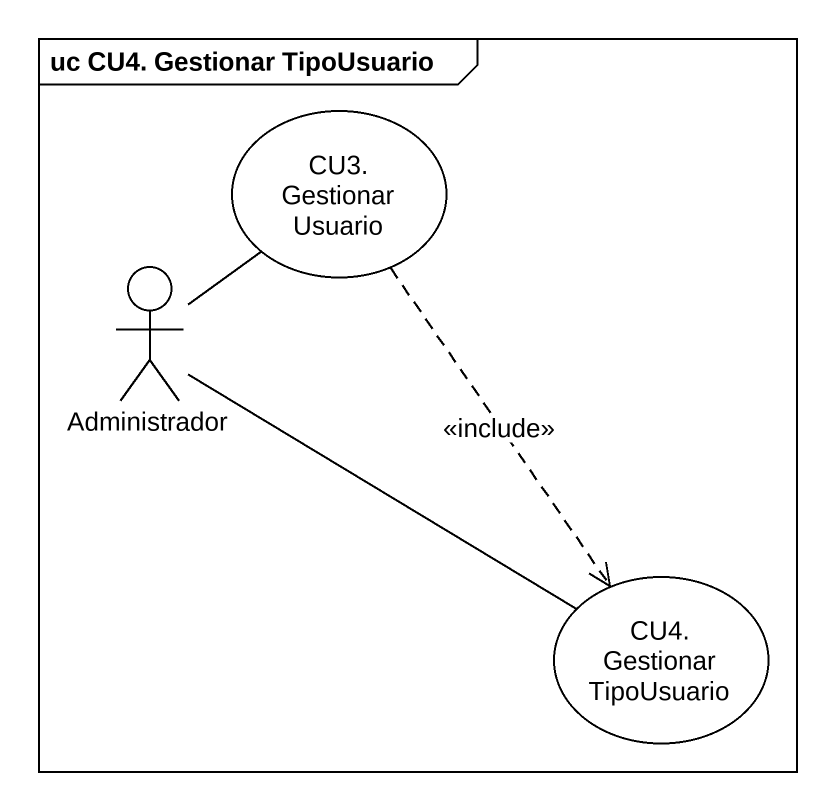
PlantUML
@startuml
mainframe uc CU4. Gestionar TipoUsuario
usecase "CU3. Gestionar Usuario" as CU3_Gestionar_Usuario
actor Administrador
usecase "CU4. Gestionar TipoUsuario" as CU4_Gestionar_TipoUsuario
CU3_Gestionar_Usuario ..> CU4_Gestionar_TipoUsuario : <<include>>
Administrador -up- CU3_Gestionar_Usuario
Administrador -right- CU4_Gestionar_TipoUsuario
@enduml
